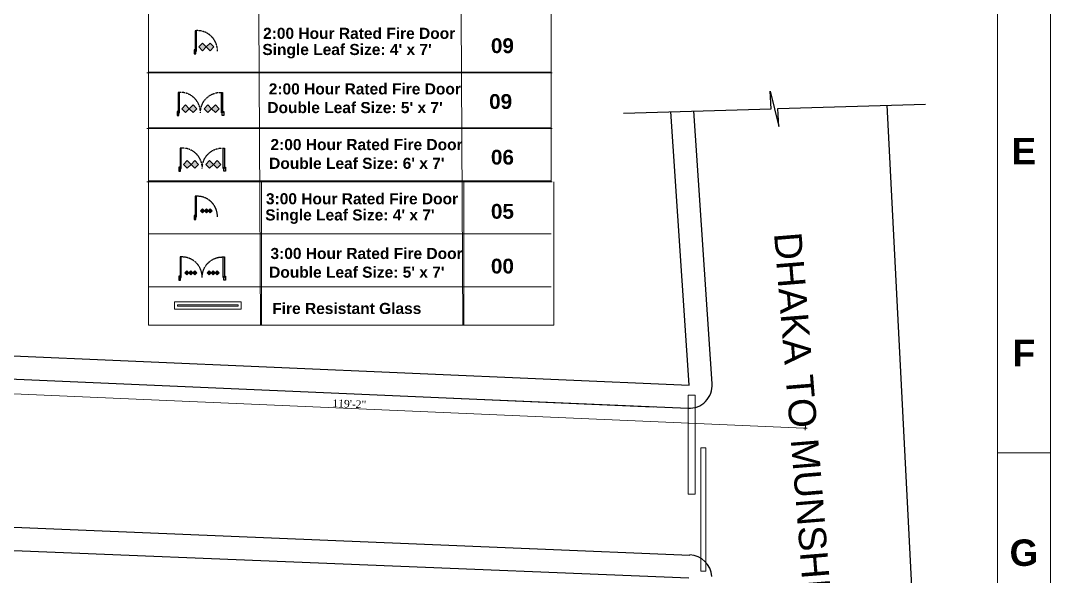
# Model space of a CAD drawing. Header units: inches. Extents: x -250485 to 735580, y -140410 to 288049.
# Drawn here: x 17694 to 19307, y 21719 to 22590 of the extents above; entities that cross this region are included whole.
import ezdxf

# ---------------------------------------------------------------- set-up
doc = ezdxf.new("R2010")
doc.units = ezdxf.units.IN
doc.header["$MEASUREMENT"] = 0
doc.header["$PDMODE"] = 35
doc.linetypes.add('DASH', pattern=[0.35, 0.25, -0.1])
doc.layers.get('0').update_dxf_attribs({"lineweight": 0})
doc.layers.get('Defpoints').update_dxf_attribs({"lineweight": 0})
doc.layers.add('A site line', color=7, linetype='Continuous')
doc.layers.add('bp door', color=40, linetype='Continuous')
for name, color, linetype, lineweight in [('A window', 150, 'Continuous', 0), ('BRICK', 32, 'Continuous', 20), ('evacuation plan', 162, 'Continuous', 13), ('Inline', 7, 'Continuous', 0), ('Layer1', 134, 'Continuous', 0), ('Outline', 7, 'Continuous', 0), ('Scale', 7, 'Continuous', 0), ('Scale_Text', 7, 'Continuous', 0), ('Text', 7, 'Continuous', 0), ('Titelblk', 7, 'Continuous', 25), ('TITLE', 7, 'Continuous', 20), ('wall', 7, 'Continuous', 0)]:
    doc.layers.add(name, color=color, linetype=linetype, lineweight=lineweight)
doc.styles.add('REG', font='times.ttf')
doc.styles.get("Standard").update_dxf_attribs({"font": 'arialbd.ttf', "height": 24})
doc.styles.add('style1', font='arial.ttf')
doc.dimstyles.new('Dim-Pres', dxfattribs={"dimtxt": 5.5, "dimasz": 2, "dimexe": 1.5, "dimexo": 1.5, "dimgap": 1, "dimtad": 3, "dimdec": 0, "dimzin": 3, "dimdsep": 46, "dimlunit": 4, "dimtxsty": 'REG', "dimblk": 'point', "dimcen": 2, "dimclrd": 256, "dimclre": 256, "dimclrt": 7, "dimadec": 0, "dimazin": 0, "dimtfac": 0.75, "dimtdec": 0, "dimtmove": 1, "dimatfit": 3, "dimldrblk": 'point', "dimfxl": 0, "dimtolj": 1, "dimtzin": 0, "dimlwd": -1, "dimlwe": -1, "dimarcsym": 1})

# ---------------------------------------------------------------- blocks, each defined once
blk = doc.blocks.new('dot')
at = {"color": 4}
for p, q in [((-1.5, 0), (1.5, 0)), ((0, 1.5), (0, -1.5))]:
    blk.add_line(p, q, dxfattribs=at)
at = {"color": 6, "const_width": 0.5}
blk.add_lwpolyline([(-0.25, 0, 1), (0.25, 0, 1)], format="xyb", close=True, dxfattribs=at)
blk = doc.blocks.new('point')
blk.add_blockref('dot', (0, 0))
blk = doc.blocks.new('*D342')
at = {"layer": 'Defpoints', "color": 0, "ltscale": 30, "transparency": 16777216}
for p in [(17767.8, 22025.1, -1.2), (17589.5, 21800.3, -1.2), (17597.4, 21800.3)]:
    blk.add_point(p, dxfattribs=at)
at = {"layer": 'Layer1', "ltscale": 30, "transparency": 16777216}
for p, q in [((17601.4, 22025.1), (17595.9, 22025.1)), ((17597.4, 22023.1), (17597.4, 21802.3)), ((17593.5, 21800.3), (17598.9, 21800.3))]:
    blk.add_line(p, q, dxfattribs=at)
at = {"layer": 'Layer1', "ltscale": 30, "transparency": 16777216, "xscale": 2, "yscale": 2, "zscale": 2}
for p, rotation in [((17597.4, 22025.1), 90), ((17597.4, 21800.3), 270)]:
    blk.add_blockref('point', p, dxfattribs=dict(at, rotation=rotation))
at = {"layer": 'Layer1', "color": 7, "ltscale": 30, "transparency": 16777216, "insert": (17590.3, 21912.7), "char_height": 12, "attachment_point": 5, "rotation": 90, "style": 'REG'}
blk.add_mtext('\\A1;18\'-9"', dxfattribs=at)
blk = doc.blocks.new('*D357')
at = {"layer": 'Defpoints', "color": 0, "ltscale": 30, "transparency": 16777216}
for p in [(17495.2, 22037, -1.2), (17494.2, 22013.6), (18924.3, 21975, -1.2)]:
    blk.add_point(p, dxfattribs=at)
at = {"layer": 'Layer1', "ltscale": 30, "transparency": 16777216}
for p, q in [((17494.4, 22017.6), (17494.1, 22012.1)), ((18921.3, 21951.7), (17496.2, 22013.5)), ((18923.5, 21955.6), (18923.3, 21950.1))]:
    blk.add_line(p, q, dxfattribs=at)
at = {"layer": 'Layer1', "ltscale": 30, "transparency": 16777216, "xscale": 2, "yscale": 2, "zscale": 2}
for p, rotation in [((17494.2, 22013.6), 177.5162557226233), ((18923.3, 21951.6), 357.5162557226233)]:
    blk.add_blockref('point', p, dxfattribs=dict(at, rotation=rotation))
at = {"layer": 'Layer1', "color": 7, "ltscale": 30, "transparency": 16777216, "insert": (18209.1, 21989.7), "char_height": 12, "attachment_point": 5, "rotation": 357.5163, "style": 'REG'}
blk.add_mtext('\\A1;119\'-2"', dxfattribs=at)
blk = doc.blocks.new('PAGE')
at = {"layer": 'Inline', "color": 252, "lineweight": 15}
blk.add_lwpolyline([(178051640.63, 22656441.11), (178051640.63, 22657235.79), (178050505.36, 22657235.79), (178050505.36, 22656441.11)], close=True, dxfattribs=at)
at = {"layer": 'Outline', "color": 252, "lineweight": 15}
blk.add_line((178051662.57, 22656424.24), (178051662.57, 22657252.66), dxfattribs=at)
at = {"layer": 'Scale', "color": 252, "lineweight": 9}
blk.add_line((178051640.63, 22656755.67), (178051662.57, 22656755.67), dxfattribs=at)
at = {"layer": 'Scale_Text', "color": 252, "lineweight": 13, "char_height": 10.97, "width": 8.3603, "attachment_point": 5}
for s, insert in [('E', (178051651.6, 22656880.75)), ('F', (178051651.6, 22656797.06)), ('G', (178051651.6, 22656714.27))]:
    blk.add_mtext(s, dxfattribs=dict(at, insert=insert))
blk = doc.blocks.new('Title')
at = {"layer": 'Titelblk', "color": 3, "linetype": 'Continuous', "lineweight": 0, "xscale": 3.014611567961765, "yscale": 3.014611567959946, "zscale": 3.014611567966516}
blk.add_blockref('PAGE', (-536855255.8, -68388224), dxfattribs=at)
blk = doc.blocks.new('single door')
at = {"ltscale": 100000}
h = blk.add_hatch(color=1, dxfattribs=at)
h.paths.add_polyline_path([(-35778.4, 23402), (-35782.7, 23397.8), (-35778.4, 23393.6), (-35778.4, 23393.6), (-35778.4, 23393.6), (-35774.2, 23397.8)])
h.paths.add_polyline_path([(-35782.7, 23389.3), (-35778.4, 23385.1), (-35774.2, 23389.3), (-35778.4, 23393.6), (-35778.4, 23393.6), (-35778.4, 23393.6)])
at = {"layer": 'bp door', "color": 1}
for points in [[(-35778.4, 23393.6), (-35774.2, 23397.8), (-35778.4, 23402), (-35782.7, 23397.8)], [(-35778.4, 23385.1), (-35774.2, 23389.3), (-35778.4, 23393.6), (-35782.7, 23389.3)], [(-35796.8, 23382.4), (-35796.8, 23381.1), (-35773.7, 23381.1), (-35773.7, 23382.4)], [(-35773.7, 23381.7), (-35773.7, 23381.1), (-35775.1, 23381.1), (-35775.1, 23379.9), (-35770.6, 23379.9), (-35770.6, 23381.7)]]:
    blk.add_lwpolyline(points, close=True, dxfattribs=at)
at = {"layer": 'bp door', "color": 1, "linetype": 'DASH'}
blk.add_arc((-35774, 23383.3), 22.9, 89.3284, 182.3206, dxfattribs=at)

msp = doc.modelspace()

# ---------------------------------------------------------------- hatches: boundary and pattern name
at = {"ltscale": 100000}
h = msp.add_hatch(color=1, dxfattribs=at)
h.paths.add_polyline_path([(17988.3, 22291.9), (17985.2, 22295), (17982.1, 22291.9), (17982.1, 22291.9), (17982.1, 22291.9), (17985.2, 22288.8)])
h.paths.add_polyline_path([(17979, 22295), (17975.9, 22291.9), (17979, 22288.8), (17982.1, 22291.9), (17982.1, 22291.9), (17982.1, 22291.9)])
h = msp.add_hatch(color=1, dxfattribs=at)
h.paths.add_polyline_path([(17994.4, 22291.9), (17991.3, 22295), (17988.3, 22291.9), (17988.3, 22291.9), (17988.3, 22291.9), (17991.3, 22288.8)])
h.paths.add_polyline_path([(17985.2, 22295), (17982.1, 22291.9), (17985.2, 22288.8), (17988.3, 22291.9), (17988.2, 22291.9), (17988.3, 22291.9)])
h = msp.add_hatch(color=1, dxfattribs=at)
h.paths.add_polyline_path([(17964.1, 22194.9), (17960.9, 22198.1), (17957.8, 22194.9), (17957.8, 22194.9), (17957.8, 22194.9), (17960.9, 22191.7)])
h.paths.add_polyline_path([(17954.6, 22198.1), (17951.4, 22194.9), (17954.6, 22191.7), (17957.8, 22194.9), (17957.8, 22194.9), (17957.8, 22194.9)])
h = msp.add_hatch(color=1, dxfattribs=at)
h.paths.add_polyline_path([(17970.4, 22194.9), (17967.3, 22198.1), (17964.1, 22194.9), (17964.1, 22194.9), (17964.1, 22194.9), (17967.3, 22191.7)])
h.paths.add_polyline_path([(17960.9, 22198.1), (17957.8, 22194.9), (17960.9, 22191.7), (17964.1, 22194.9), (17964.1, 22194.9), (17964.1, 22194.9)])
h = msp.add_hatch(color=1, dxfattribs=at)
h.paths.add_polyline_path([(17999.1, 22194.9), (17995.9, 22198.1), (17992.8, 22194.9), (17992.8, 22194.9), (17992.8, 22194.9), (17995.9, 22191.7)])
h.paths.add_polyline_path([(17989.6, 22198.1), (17986.4, 22194.9), (17989.6, 22191.7), (17992.8, 22194.9), (17992.8, 22194.9), (17992.8, 22194.9)])
h = msp.add_hatch(color=1, dxfattribs=at)
h.paths.add_polyline_path([(18005.4, 22194.9), (18002.3, 22198.1), (17999.1, 22194.9), (17999.1, 22194.9), (17999.1, 22194.9), (18002.3, 22191.7)])
h.paths.add_polyline_path([(17995.9, 22198.1), (17992.8, 22194.9), (17995.9, 22191.7), (17999.1, 22194.9), (17999.1, 22194.9), (17999.1, 22194.9)])

# ---------------------------------------------------------------- linework, layer by layer
at = {"layer": 'A site line', "color": 7, "ltscale": 30}
for p, q in [((19051.1, 22457.5, 2.6), (19121.2, 21086.2, 2.6)), ((18741.4, 22018.8, -1.2), (18712.6, 22447.6, -1.2)), ((18777.3, 22021.2, -1.2), (18748.6, 22448.7, -1.2)), ((17491.2, 21804.3, -1.2), (18528.9, 21761.8, -1.2)), ((18491.4, 21763.3, -1.2), (18742.5, 21753, -1.2))]:
    msp.add_line(p, q, dxfattribs=at)
at = {"layer": 'A site line', "color": 5, "lineweight": 30, "ltscale": 30}
for p, q in [((17501.8, 22072.7, -1.2), (18741.4, 22018.8, -1.2)), ((17469.5, 21768.7, -1.2), (18741.1, 21717.1, 0.7))]:
    msp.add_line(p, q, dxfattribs=at)
at = {"layer": 'A site line', "color": 7, "ltscale": 30, "extrusion": (0.029825, -0.004737, 0.999544), "elevation": 464.4}
msp.add_lwpolyline([(25091, -14880), (25134, -15107.5), (25161.1, -15101.2), (25108.6, -15123.8), (25135.9, -15117.5), (25178.8, -15345)], dxfattribs=at)
at = {"layer": 'A site line', "color": 7, "ltscale": 30, "elevation": -1.2}
msp.add_lwpolyline([(17503.5, 22144.7), (17463.3, 22147.6), (17460.8, 22073.8, 0.409031), (17495.3, 22037), (18684.9, 21985.1)], format="xyb", dxfattribs=at)
msp.add_lwpolyline([(18372.1, 21998.4), (18739.9, 21982.8)], dxfattribs=at)
at = {"layer": 'A site line', "color": 7, "ltscale": 30}
for centre, start, end in [((18741.4, 22018.8, 0.7), 267.575, 3.8379), ((18741.1, 21717.1, 0.7), 3.8379, 87.653)]:
    msp.add_arc(centre, 36, start, end, dxfattribs=at)
at = {"layer": 'A window', "color": 4, "ltscale": 30}
msp.add_lwpolyline([(17935.2, 22149.8), (17935.2, 22138), (18039.5, 22138), (18039.5, 22149.8), (17935.2, 22149.8)], dxfattribs=at)
msp.add_lwpolyline([(17940, 22145.1), (17940, 22142.7), (18034.8, 22142.7), (18034.8, 22145.1)], close=True, dxfattribs=at)
at = {"layer": 'bp door', "color": 1}
for p, q in [((18011.7, 22187.8), (18011.7, 22219.8)), ((18011.7, 22219.8), (18013.6, 22219.8)), ((18013.6, 22219.8), (18013.6, 22187.8)), ((18013.6, 22187.8), (18011.7, 22187.8)), ((18012.7, 22183.4), (18012.7, 22187.8)), ((18012.7, 22187.8), (18013.6, 22187.8)), ((18015.2, 22183.4), (18012.7, 22183.4)), ((18013.6, 22189.6), (18015.2, 22189.6)), ((18013.6, 22187.8), (18013.6, 22189.6)), ((18015.2, 22189.6), (18015.2, 22183.4))]:
    msp.add_line(p, q, dxfattribs=at)
for points in [[(17969.6, 22314.9), (17967.8, 22314.9), (17967.8, 22282.8), (17969.6, 22282.8)], [(17975.9, 22291.9), (17979, 22288.8), (17982.1, 22291.9), (17979, 22295)], [(17982.1, 22291.9), (17985.2, 22288.8), (17988.3, 22291.9), (17985.2, 22295)], [(17982.1, 22291.9), (17985.2, 22288.8), (17988.3, 22291.9), (17985.2, 22295)], [(17988.2, 22291.9), (17991.3, 22288.8), (17994.4, 22291.9), (17991.3, 22295)], [(17968.7, 22282.8), (17967.8, 22282.8), (17967.8, 22284.7), (17966.2, 22284.7), (17966.2, 22278.5), (17968.7, 22278.5)], [(17945.8, 22219.8), (17943.9, 22219.8), (17943.9, 22187.8), (17945.8, 22187.8)], [(17951.4, 22194.9), (17954.6, 22191.7), (17957.8, 22194.9), (17954.6, 22198.1)], [(17957.8, 22194.9), (17960.9, 22191.7), (17964.1, 22194.9), (17960.9, 22198.1)], [(17957.8, 22194.9), (17960.9, 22191.7), (17964.1, 22194.9), (17960.9, 22198.1)], [(17964.1, 22194.9), (17967.3, 22191.7), (17970.4, 22194.9), (17967.3, 22198.1)], [(17986.4, 22194.9), (17989.6, 22191.7), (17992.8, 22194.9), (17989.6, 22198.1)], [(17992.8, 22194.9), (17995.9, 22191.7), (17999.1, 22194.9), (17995.9, 22198.1)], [(17992.8, 22194.9), (17995.9, 22191.7), (17999.1, 22194.9), (17995.9, 22198.1)], [(17999.1, 22194.9), (18002.3, 22191.7), (18005.4, 22194.9), (18002.3, 22198.1)], [(17944.8, 22187.8), (17943.9, 22187.8), (17943.9, 22189.6), (17942.3, 22189.6), (17942.3, 22183.4), (17944.8, 22183.4)]]:
    msp.add_lwpolyline(points, close=True, dxfattribs=at)
at = {"layer": 'bp door', "color": 1, "linetype": 'DASH'}
for centre in [(17970.9, 22283.2), (17947, 22188.1)]:
    msp.add_arc(centre, 31.7, 359.3284, 92.3206, dxfattribs=at)
at = {"layer": 'bp door', "color": 1, "linetype": 'DASH', "extrusion": (0, 0, -1)}
msp.add_ellipse((18010.4, 22188.1), major_axis=(-22.4, 22.4), ratio=1, start_param=5.486066, end_param=7.109086, dxfattribs=at)
at = {"layer": 'BRICK', "color": 7, "ltscale": 30, "elevation": -1.2}
for points in [[(18750.8, 22003.1), (18739.7, 22003.1), (18739.7, 21848.4), (18750.8, 21848.4)], [(18759.7, 21727.6), (18767.8, 21727.6), (18767.8, 21920.8), (18759.7, 21920.8)]]:
    msp.add_lwpolyline(points, close=True, dxfattribs=at)
at = {"layer": 'evacuation plan', "color": 11, "ltscale": 10, "true_color": 0xf27172}
for p, q in [((17894.7, 22600.3), (17894.7, 22337.6)), ((18067.2, 22600.3), (18069.8, 22112.9)), ((18384.5, 22600.3), (18387.1, 22112.9)), ((18525.3, 22600.8), (18525.3, 22338.7)), ((17891.9, 22508.1), (18526.8, 22508.1)), ((17894.3, 22509.3), (18525.3, 22509.3)), ((17894.7, 22422.2), (18525.3, 22422.2)), ((17891.9, 22420.9), (18526.8, 22420.9)), ((17891.9, 22337.6), (18526.8, 22337.6)), ((17894.7, 22338.9), (18525.3, 22338.9)), ((17894.7, 22338.9), (18525.3, 22338.9)), ((17894.7, 22337.6), (17894.7, 22112.9)), ((18071.3, 22338.7), (18071.3, 22112.9)), ((18388.7, 22338.7), (18388.7, 22112.9)), ((18529.6, 22337.6), (18529.6, 22112.9)), ((17894.7, 22256), (18525.3, 22256)), ((17894.7, 22172.9), (18525.3, 22172.9)), ((17894.7, 22112.9), (18529.6, 22112.9))]:
    msp.add_line(p, q, dxfattribs=at)

# ---------------------------------------------------------------- block references
at = {"layer": 'TITLE', "xscale": 1.253909077960998, "yscale": 1.253909077960998, "zscale": 1.253909067584736}
msp.add_blockref('Title', (143010.6, 130885.4), dxfattribs=at)
at = {"layer": 'wall', "color": 4, "ltscale": 100000, "yscale": 1.386507937626448}
for p, xscale, zscale, rotation in [((-14450.3, -27058.3), 1.386507937626448, 1.386507937630086, 270), ((-14476.9, -27155), 1.386507937626448, 1.386507937630086, 270), ((50428.8, -27155), -1.386507937626448, 1.386507937629645, 90), ((-14474.1, -27242.2), 1.386507937626448, 1.386507937630086, 270), ((50431.6, -27242.2), -1.386507937626448, 1.386507937629645, 90)]:
    msp.add_blockref('single door', p, dxfattribs=dict(at, xscale=xscale, zscale=zscale, rotation=rotation))

# ---------------------------------------------------------------- texts
at = {"layer": 'evacuation plan', "color": 11, "lineweight": -2, "true_color": 0xf27172}
for s, height, p in [('2:00 Hour Rated Fire Door', 17.389, (18074, 22561.4)), ("Single Leaf Size: 4' x 7'", 17.389, (18072.9, 22536.1)), ('09', 23.21, (18430.9, 22539.1)), ('2:00 Hour Rated Fire Door', 17.389, (18082.9, 22474.4)), ('09', 23.21, (18428.1, 22451.7)), ("Double Leaf Size: 5' x 7'", 17.389, (18080.7, 22445.1)), ('2:00 Hour Rated Fire Door', 17.389, (18085.6, 22387.2)), ("Double Leaf Size: 6' x 7'", 17.389, (18083.5, 22357.8)), ('06', 23.21, (18430.9, 22364.5)), ('3:00 Hour Rated Fire Door', 17.389, (18078.5, 22302.3)), ("Single Leaf Size: 4' x 7'", 17.389, (18077.4, 22277)), ('05', 23.21, (18430.9, 22279.7)), ('3:00 Hour Rated Fire Door', 17.389, (18085.6, 22216.6)), ('00', 23.21, (18430.9, 22193.9)), ("Double Leaf Size: 5' x 7'", 17.389, (18083.5, 22187.3)), ('Fire Resistant Glass', 17.389, (18088.4, 22130.5))]:
    msp.add_text(s, height=height, dxfattribs=at).set_placement(p)
at = {"layer": 'Text', "color": 7, "extrusion": (0.029825, -0.004737, 0.999544), "style": 'style1'}
msp.add_text(' DHAKA TO MUNSHIGONJ HIGHWAY', height=43.04, rotation=193.6785, dxfattribs=at).set_placement((24958.1, -15138.6, 456.2))

# ---------------------------------------------------------------- dimensions: what is measured, and where the dimension line sits
at = {"layer": 'Layer1', "ltscale": 30}
dim = msp.add_aligned_dim(p1=(18924.3, 21975, -1.2), p2=(17495.2, 22037, -1.2), distance=23.4, dimstyle='Dim-Pres', override={"dimtxt": 12, "dimfxl": 4, "dimfxlon": 1}, dxfattribs=at)
dim.commit()
dim.dimension.update_dxf_attribs({"geometry": '*D357', "text_midpoint": (18209.1, 21989.7)})
dim = msp.add_linear_dim(base=(17597.4, 21800.3), p1=(17767.8, 22025.1, -1.2), p2=(17589.5, 21800.3, -1.2), angle=90, dimstyle='Dim-Pres', override={"dimtxt": 12, "dimfxl": 4, "dimfxlon": 1}, dxfattribs=at)
dim.commit()
dim.dimension.update_dxf_attribs({"geometry": '*D342', "text_midpoint": (17590.3, 21912.7)})

doc.saveas('drawing.dxf')
